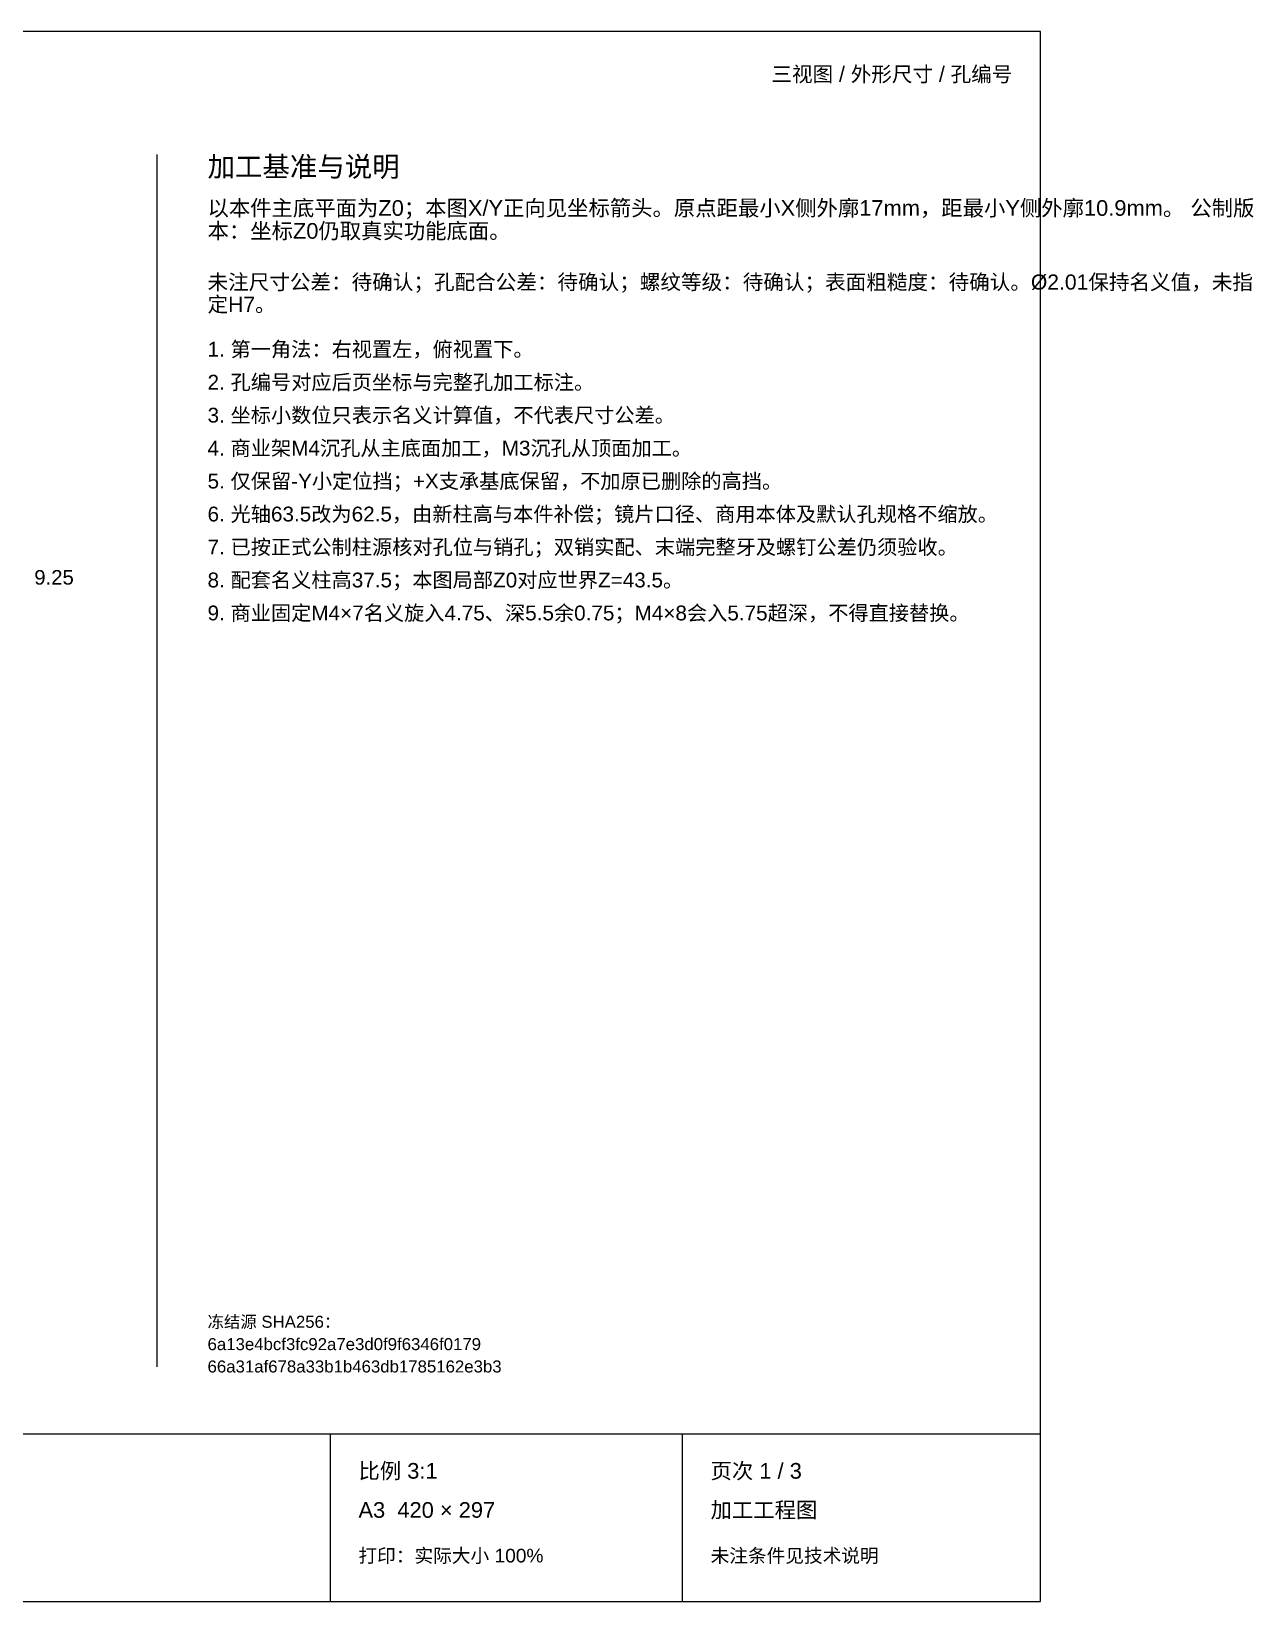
# Paper-space layout '01_三视图' of a CAD drawing. Header units: millimetres. Extents: x 8 to 450, y 8 to 289.
# Drawn here: x 231.5 to 450.2, y 8 to 289 of the extents above; entities that cross this region are included whole.
import ezdxf
from ezdxf.enums import TextEntityAlignment as Align

# ---------------------------------------------------------------- set-up
doc = ezdxf.new("R2010")
doc.units = ezdxf.units.MM
doc.layers.add('ANNOTATIONS', color=7, linetype='CONTINUOUS', lineweight=18)
doc.styles.add('CJK', font='Arial Unicode.ttf')

psp = doc.layouts.new('01_三视图')

# ---------------------------------------------------------------- linework, layer by layer
at = {"layer": 'ANNOTATIONS'}
for p, q in [((412, 289), (8, 289)), ((412, 8), (412, 289)), ((254, 50), (254, 267)), ((8, 38), (412, 38)), ((285, 8), (285, 38)), ((348, 8), (348, 38)), ((8, 8), (412, 8))]:
    psp.add_line(p, q, dxfattribs=at)

# ---------------------------------------------------------------- texts
at = {"layer": 'ANNOTATIONS', "style": 'CJK'}
psp.add_text('三视图 / 外形尺寸 / 孔编号', height=2.7, dxfattribs=at).set_placement((407, 280), align=Align.RIGHT)
for s, height, p in [('加工基准与说明', 3.6, (263, 263)), ('以本件主底平面为Z0；本图X/Y正向见坐标箭头。原点距最小X侧外廓17mm，距最小Y侧外廓10.9mm。 公制版', 2.8, (263, 256)), ('本：坐标Z0仍取真实功能底面。', 2.8, (263, 251.9)), ('未注尺寸公差：待确认；孔配合公差：待确认；螺纹等级：待确认；表面粗糙度：待确认。Ø2.01保持名义值，未指', 2.7, (263, 242.8)), ('定H7。', 2.7, (263, 238.8)), ('1. 第一角法：右视置左，俯视置下。', 2.65, (263, 230.8)), ('2. 孔编号对应后页坐标与完整孔加工标注。', 2.65, (263, 224.9)), ('3. 坐标小数位只表示名义计算值，不代表尺寸公差。', 2.65, (263, 219)), ('4. 商业架M4沉孔从主底面加工，M3沉孔从顶面加工。', 2.65, (263, 213.1)), ('5. 仅保留-Y小定位挡；+X支承基底保留，不加原已删除的高挡。', 2.65, (263, 207.2)), ('6. 光轴63.5改为62.5，由新柱高与本件补偿；镜片口径、商用本体及默认孔规格不缩放。', 2.65, (263, 201.3)), ('7. 已按正式公制柱源核对孔位与销孔；双销实配、末端完整牙及螺钉公差仍须验收。', 2.65, (263, 195.4)), ('9.25', 2.6, (232, 190)), ('8. 配套名义柱高37.5；本图局部Z0对应世界Z=43.5。', 2.65, (263, 189.5)), ('9. 商业固定M4×7名义旋入4.75、深5.5余0.75；M4×8会入5.75超深，不得直接替换。', 2.65, (263, 183.6)), ('冻结源 SHA256：', 2.15, (263, 57)), ('6a13e4bcf3fc92a7e3d0f9f6346f0179', 2.15, (263, 53)), ('66a31af678a33b1b463db1785162e3b3', 2.15, (263, 49)), ('比例 3:1', 2.8, (290, 30)), ('页次 1 / 3', 2.8, (353, 30)), ('A3  420 × 297', 2.8, (290, 23)), ('加工工程图', 2.8, (353, 23)), ('打印：实际大小 100%', 2.45, (290, 15)), ('未注条件见技术说明', 2.45, (353, 15))]:
    psp.add_text(s, height=height, dxfattribs=at).set_placement(p)

doc.saveas('drawing.dxf')
